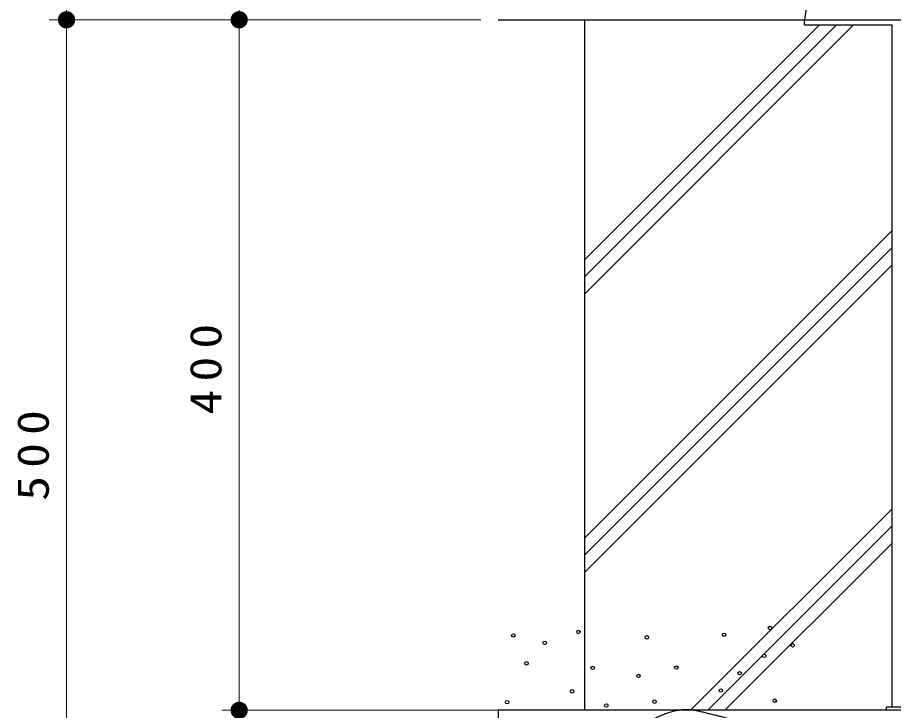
# Model space of a CAD drawing. Units: millimetres on the paper, scale 1:10. Extents: x -365 to 0, y 0 to 257.
# Drawn here: x -153 to -102.3, y 81.4 to 121.5 of the extents above; entities that cross this region are included whole.
import ezdxf

# ---------------------------------------------------------------- set-up
doc = ezdxf.new("R2010")
doc.units = ezdxf.units.MM
doc.layers.add('1_10', color=7, linetype='Continuous', lineweight=13)
doc.styles.add('ＭＳ ゴシック', font='')
doc.styles.get('ＭＳ ゴシック').set_extended_font_data('MS Gothic')

# ---------------------------------------------------------------- blocks, each defined once
blk = doc.blocks.new('filled_dot')
at = {"color": 0, "linetype": 'Continuous', "lineweight": -2, "const_width": 1.25}
blk.add_lwpolyline([(-0.625, 0, 1), (0.625, 0, 1)], format="xyb", close=True, dxfattribs=at)

msp = doc.modelspace()

# ---------------------------------------------------------------- linework, layer by layer
at = {"layer": '1_10'}
for p, q in [((-150.177, 121.417), (-150.177, 169.417)), ((-140.177, 121.418), (-140.177, 153.418)), ((-126.177, 121.418), (-151.177, 121.418)), ((-150.177, 71.418), (-150.177, 121.418)), ((-140.177, 81.418), (-140.177, 121.418)), ((-120.177, 107.511), (-106.571, 121.118)), ((-120.177, 106.521), (-105.581, 121.118)), ((-120.177, 105.531), (-104.591, 121.118)), ((-120.177, 91.389), (-102.377, 109.189)), ((-120.177, 90.399), (-102.377, 108.199)), ((-120.177, 89.409), (-102.377, 107.209)), ((-114.027, 81.418), (-102.377, 93.067)), ((-113.037, 81.418), (-102.377, 92.077)), ((-112.047, 81.418), (-102.377, 91.087)), ((-121.177, 81.418), (-141.177, 81.418)), ((-140.177, 71.418), (-140.177, 81.418))]:
    msp.add_line(p, q, dxfattribs=at)
at = {"layer": '1_10', "lineweight": 25}
for p, q in [((-105.177, 137.418), (-107.427, 121.418)), ((-125.177, 121.418), (-65.177, 121.418)), ((-120.177, 121.418), (-120.177, 81.418)), ((-107.427, 121.118), (-107.427, 121.418)), ((-107.427, 121.118), (-102.377, 121.118)), ((-102.377, 121.118), (-102.377, 81.618)), ((-125.177, 81.418), (-125.177, 71.418)), ((-65.177, 81.418), (-125.177, 81.418))]:
    msp.add_line(p, q, dxfattribs=at)
msp.add_lwpolyline([(-102.677, 81.618), (-87.677, 81.618), (-87.677, 81.418), (-102.677, 81.418)], close=True, dxfattribs=at)
for centre in [(-109.433, 86.187), (-124.294, 85.758), (-120.527, 85.956), (-112.083, 85.796), (-122.477, 85.329), (-116.566, 85.647), (-108.122, 85.183), (-123.534, 84.139), (-109.768, 84.569), (-119.702, 83.875), (-114.852, 83.895), (-117.051, 83.411), (-111.19, 83.565), (-120.891, 82.52), (-112.278, 82.561), (-124.657, 81.893), (-118.909, 81.695), (-116.119, 81.92), (-109.154, 81.975)]:
    msp.add_circle(centre, 0.1, dxfattribs=at)
msp.add_open_spline([(-114.37, 79.632), (-114.458, 79.633), (-114.546, 79.635), (-114.634, 79.642), (-114.721, 79.65), (-114.809, 79.661), (-114.896, 79.675), (-114.982, 79.69), (-115.068, 79.709), (-115.154, 79.73), (-115.239, 79.751), (-115.323, 79.775), (-115.408, 79.801), (-115.492, 79.826), (-115.575, 79.853), (-115.658, 79.883), (-115.741, 79.912), (-115.823, 79.943), (-115.904, 79.977), (-115.985, 80.012), (-116.066, 80.047), (-116.144, 80.088), (-116.221, 80.13), (-116.302, 80.171), (-116.367, 80.227), (-116.433, 80.284), (-116.518, 80.353), (-116.535, 80.427), (-116.551, 80.5), (-116.512, 80.599), (-116.467, 80.668), (-116.422, 80.736), (-116.337, 80.787), (-116.265, 80.837), (-116.194, 80.887), (-116.115, 80.928), (-116.037, 80.969), (-115.96, 81.01), (-115.879, 81.047), (-115.799, 81.082), (-115.719, 81.118), (-115.637, 81.151), (-115.555, 81.183), (-115.473, 81.214), (-115.39, 81.244), (-115.307, 81.272), (-115.224, 81.299), (-115.139, 81.325), (-115.054, 81.347), (-114.969, 81.37), (-114.884, 81.39), (-114.797, 81.406), (-114.711, 81.421), (-114.623, 81.434), (-114.536, 81.442), (-114.449, 81.45), (-114.36, 81.454), (-114.273, 81.454), (-114.185, 81.454), (-114.097, 81.448), (-114.009, 81.44), (-113.922, 81.431), (-113.835, 81.418), (-113.748, 81.403), (-113.662, 81.388), (-113.576, 81.369), (-113.49, 81.349), (-113.404, 81.33), (-113.319, 81.308), (-113.234, 81.287), (-113.149, 81.265), (-113.064, 81.243), (-112.978, 81.221), (-112.893, 81.199), (-112.808, 81.177), (-112.723, 81.156), (-112.637, 81.135), (-112.552, 81.116), (-112.466, 81.096), (-112.38, 81.076), (-112.294, 81.059), (-112.209, 81.038), (-112.123, 81.016), (-112.037, 80.996), (-111.955, 80.967), (-111.872, 80.937), (-111.787, 80.907), (-111.713, 80.861), (-111.64, 80.816), (-111.564, 80.761), (-111.512, 80.694), (-111.459, 80.626), (-111.422, 80.54), (-111.4, 80.457), (-111.378, 80.374), (-111.375, 80.282), (-111.38, 80.195), (-111.384, 80.108), (-111.4, 80.019), (-111.428, 79.937), (-111.455, 79.854), (-111.492, 79.768), (-111.545, 79.702), (-111.599, 79.636), (-111.673, 79.577), (-111.75, 79.54), (-111.827, 79.503), (-111.919, 79.489), (-112.005, 79.48), (-112.092, 79.47), (-112.181, 79.477), (-112.269, 79.482), (-112.356, 79.488), (-112.444, 79.502), (-112.531, 79.514), (-112.618, 79.526), (-112.704, 79.542), (-112.791, 79.554), (-112.878, 79.566), (-112.965, 79.579), (-113.053, 79.588), (-113.14, 79.596), (-113.228, 79.601), (-113.316, 79.605), (-113.404, 79.609), (-113.492, 79.61), (-113.58, 79.611), (-113.668, 79.613), (-113.756, 79.611), (-113.843, 79.612), (-113.931, 79.613), (-114.019, 79.613), (-114.107, 79.616), (-114.195, 79.619), (-114.283, 79.626), (-114.37, 79.632)], degree=3, knots=[0, 0, 0, 0, 1, 1, 1, 2, 2, 2, 3, 3, 3, 4, 4, 4, 5, 5, 5, 6, 6, 6, 7, 7, 7, 8, 8, 8, 9, 9, 9, 10, 10, 10, 11, 11, 11, 12, 12, 12, 13, 13, 13, 14, 14, 14, 15, 15, 15, 16, 16, 16, 17, 17, 17, 18, 18, 18, 19, 19, 19, 20, 20, 20, 21, 21, 21, 22, 22, 22, 23, 23, 23, 24, 24, 24, 25, 25, 25, 26, 26, 26, 27, 27, 27, 28, 28, 28, 29, 29, 29, 30, 30, 30, 31, 31, 31, 32, 32, 32, 33, 33, 33, 34, 34, 34, 35, 35, 35, 36, 36, 36, 37, 37, 37, 38, 38, 38, 39, 39, 39, 40, 40, 40, 41, 41, 41, 42, 42, 42, 43, 43, 43, 44, 44, 44, 45, 45, 45, 45], dxfattribs=at)

# ---------------------------------------------------------------- block references
at = {"layer": '1_10', "xscale": 0.4, "yscale": 0.4}
for p, rotation in [((-150.177, 121.418), 270), ((-150.177, 121.417), 90), ((-140.177, 121.418), 90), ((-140.177, 121.418), 270), ((-140.177, 81.418), 270), ((-140.177, 81.418), 90)]:
    msp.add_blockref('filled_dot', p, dxfattribs=dict(at, rotation=rotation))

# ---------------------------------------------------------------- texts
at = {"layer": '1_10', "char_height": 1.833, "attachment_point": 8, "rotation": 90, "style": 'ＭＳ ゴシック'}
for s, insert in [('\\T1.33;\\W1.15;400', (-141.177, 101.418)), ('\\T1.33;\\W1.15;500', (-151.177, 96.418))]:
    msp.add_mtext(s, dxfattribs=dict(at, insert=insert))

doc.saveas('drawing.dxf')
